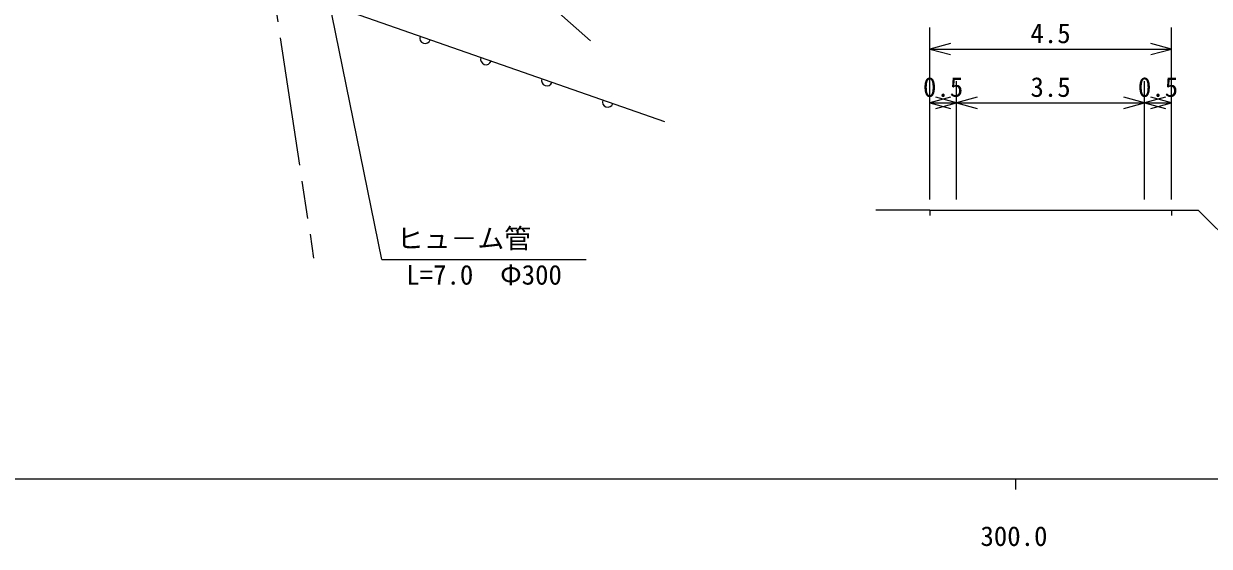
# Model space of a CAD drawing. Units: millimetres, scale not verified, with parts at other scales. Extents: x 40000 to 680000, y 20000 to 380000.
# Drawn here: x 275694 to 386021, y 198715 to 247360 of the extents above; entities that cross this region are included whole.
import ezdxf
from ezdxf.enums import TextEntityAlignment as Align

# ---------------------------------------------------------------- set-up
doc = ezdxf.new("R2010")
doc.units = ezdxf.units.MM
doc.header["$LTSCALE"] = 1000
doc.linetypes.add('CHAIN', pattern=[18.5, 12, -1.5, 3.5, -1.5])
for name, color, linetype, lineweight in [('S-BGD', 7, 'Continuous', 25), ('S-BMK', 2, 'CHAIN', 13), ('S-STR-HTXT', 7, 'Continuous', 13), ('S-TTL-BAND', 7, 'Continuous', 25)]:
    doc.layers.add(name, color=color, linetype=linetype, lineweight=lineweight)
doc.styles.add('ＭＳ ゴシック', font='')
doc.styles.get('ＭＳ ゴシック').set_extended_font_data('MS Gothic')

msp = doc.modelspace()

# ---------------------------------------------------------------- linework, layer by layer
at = {"layer": 'S-BGD'}
for p, q in [((328432, 245770), (311443, 260927)), ((305017, 248828), (335311, 238249))]:
    msp.add_line(p, q, dxfattribs=at)
for centre in [(313050, 246023), (318714, 244044), (324379, 242066), (330043, 240088)]:
    msp.add_arc(centre, 500, 160.7503, 340.7503, dxfattribs=at)
at = {"layer": 'S-BMK'}
msp.add_line((296789, 264341), (302673, 225535), dxfattribs=at)
at = {"layer": 'S-STR-HTXT'}
for p, q in [((309035, 225405), (301368, 263054)), ((360000, 231000), (360000, 247000)), ((382500, 231000), (382500, 247000)), ((361932, 245518), (360000, 245000)), ((360000, 245000), (382500, 245000)), ((360000, 245000), (361932, 244482)), ((382500, 245000), (380568, 245518)), ((380568, 244482), (382500, 245000)), ((362500, 231000), (362500, 242000)), ((380000, 231000), (380000, 242000)), ((361932, 240518), (360000, 240000)), ((362500, 240000), (360568, 240518)), ((364432, 240518), (362500, 240000)), ((380000, 240000), (378068, 240518)), ((381932, 240518), (380000, 240000)), ((382500, 240000), (380568, 240518)), ((360000, 240000), (362500, 240000)), ((360000, 240000), (361932, 239482)), ((360568, 239482), (362500, 240000)), ((362500, 240000), (380000, 240000)), ((362500, 240000), (364432, 239482)), ((378068, 239482), (380000, 240000)), ((380000, 240000), (382500, 240000)), ((380000, 240000), (381932, 239482)), ((380568, 239482), (382500, 240000)), ((360000, 230000), (355000, 230000)), ((360000, 230000), (360000, 229500)), ((360000, 230000), (362500, 230000)), ((362500, 230000), (380000, 230000)), ((380000, 230000), (382500, 230000)), ((382500, 230000), (382500, 229500)), ((382500, 230000), (385000, 230000)), ((385000, 230000), (388536, 226464)), ((309035, 225405), (328035, 225405))]:
    msp.add_line(p, q, dxfattribs=at)
at = {"layer": 'S-TTL-BAND'}
for p, q in [((40000, 205000), (579000, 205000)), ((368000, 205000), (368000, 204000))]:
    msp.add_line(p, q, dxfattribs=at)

# ---------------------------------------------------------------- texts
at = {"layer": 'S-STR-HTXT', "style": 'ＭＳ ゴシック'}
for s, p in [('4.5', (371250, 245000)), ('0.5', (361250, 240000)), ('3.5', (371250, 240000)), ('0.5', (381250, 240000))]:
    msp.add_text(s, height=1833, dxfattribs=at).set_placement(p, align=Align.BOTTOM_CENTER)
msp.add_text('ヒュ－ム管', height=1833, dxfattribs=at).set_placement((310410, 225905), align=Align.BOTTOM_LEFT)
msp.add_text('L=7.0\u3000Φ300', height=1833, dxfattribs=at).set_placement((318535, 224905), align=Align.TOP_CENTER)
at = {"layer": 'S-TTL-BAND', "style": 'ＭＳ ゴシック'}
msp.add_text('300.0', height=1833, dxfattribs=at).set_placement((367844, 198195), align=Align.BOTTOM_CENTER)

doc.saveas('drawing.dxf')
